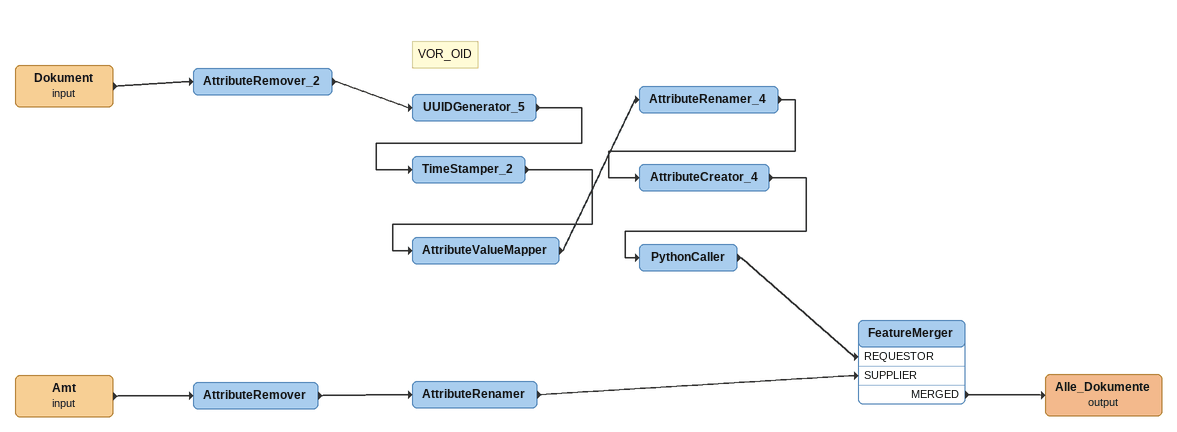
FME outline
Dokument (input)
    -> AttributeRemover_2
AttributeRemover_2
    -> UUIDGenerator_5
Note: VOR_OID
UUIDGenerator_5
    -> TimeStamper_2
TimeStamper_2
    -> AttributeValueMapper
AttributeValueMapper
    -> AttributeRenamer_4
AttributeRenamer_4
    -> AttributeCreator_4
AttributeCreator_4
    -> PythonCaller
PythonCaller
    -> FeatureMerger [REQUESTOR]
Amt (input)
    -> AttributeRemover
AttributeRemover
    -> AttributeRenamer
AttributeRenamer
    -> FeatureMerger [SUPPLIER]
FeatureMerger
    MERGED -> Alle_Dokumente (output)
Alle_Dokumente (output)
